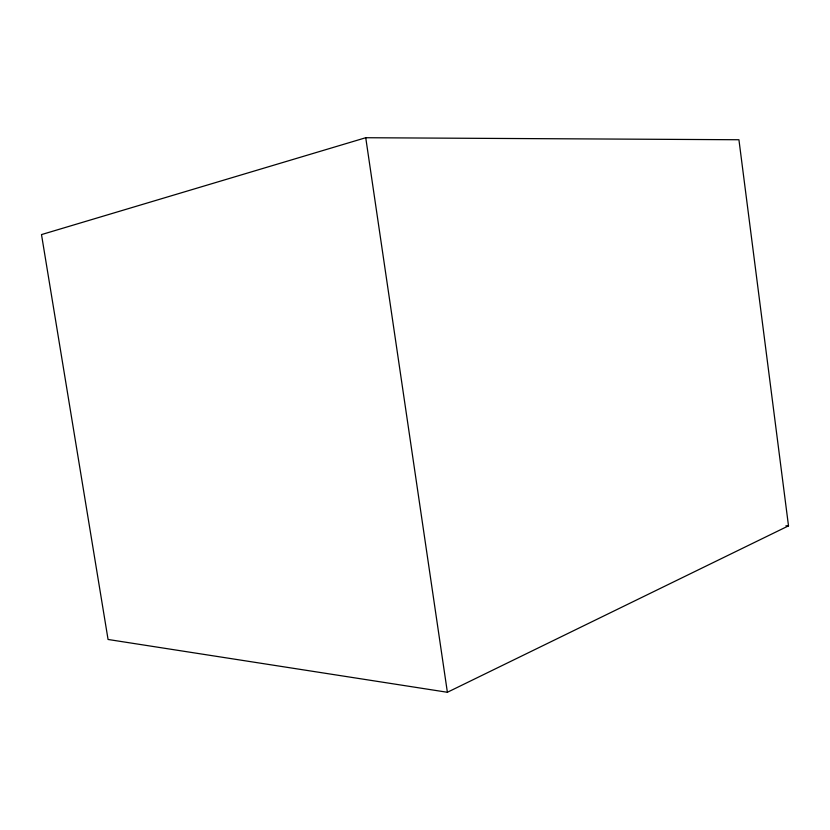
<?xml version="1.0" encoding="UTF-8"?>
<svg xmlns="http://www.w3.org/2000/svg" width="830" height="830" viewBox="0 0 830 830"><rect width="100%" height="100%" fill="white"/><g stroke="black" fill="none" stroke-linecap="round" stroke-linejoin="round"><path stroke-width="1.25" d="M447.38 692.272L788.5 525.857L738.928 139.741L365.74 137.728L41.5 234.589L108.066 639.474L447.38 692.272L365.74 137.728M785.917 525.805L788.5 525.857"/></g></svg>
